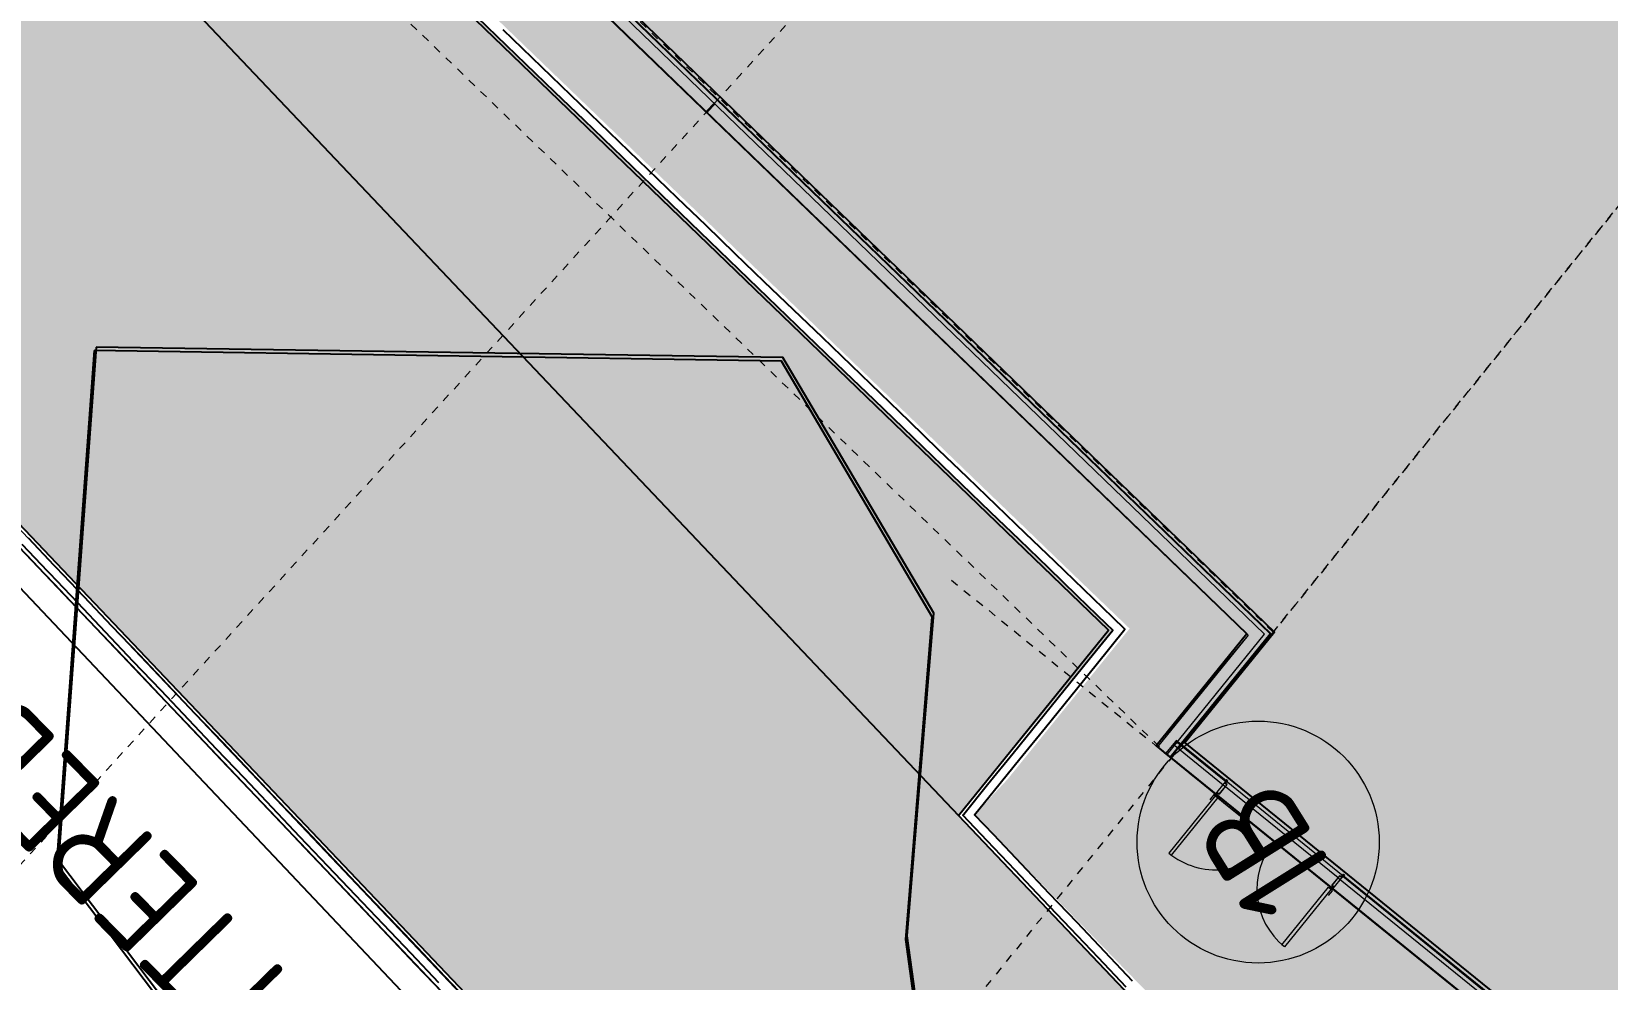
# Model space of a CAD drawing. Header units: metres. Extents: x 507649 to 508899, y 6966965 to 6967377.
# Drawn here: x 507802.25 to 507821.78, y 6967138.42 to 6967150.18 of the extents above; entities that cross this region are included whole.
import ezdxf

# ---------------------------------------------------------------- set-up
doc = ezdxf.new("R2010")
doc.units = ezdxf.units.M
doc.linetypes.add('Grid Line', pattern=[2.1, 1.2, -0.3, 0.3, -0.3])
doc.linetypes.add('Overhead', pattern=[0.004, 0.0025, -0.0015])
doc.layers.get('DEFPOINTS').update_dxf_attribs({"color": 11})
doc.layers.add('_PROP-BDY', color=6, linetype='Continuous', plot=False)
for name, color, linetype, lineweight in [('A-DOOR', 252, 'Continuous', 5), ('A-DOOR-FRAM', 252, 'Continuous', 5), ('A-FLOR', 252, 'Continuous', 5), ('A-FLOR-OVHD', 252, 'Overhead', 5), ('A-WALL', 252, 'Continuous', 5), ('A-WALL-FNSH', 252, 'Continuous', 5)]:
    doc.layers.add(name, color=color, linetype=linetype, lineweight=lineweight)
for name, color, linetype in [('C_ARCH_BUILDING_OUTLINE', 5, 'Continuous'), ('C_TEXT_2.5', 7, 'Continuous'), ('EWS_BATTER TOP', 30, 'EARTHWORKS_Batter Ticks 1'), ('HATCH_PAVEMENT_CARPARK', 254, 'Continuous'), ('KRB_LIP', 6, 'Continuous'), ('mga2020VEG_EDGE_GEN', 252, 'Continuous'), ('PAV_CREST SAG', 2, 'Continuous'), ('VEG_EDGE_GEN', 252, 'Continuous')]:
    doc.layers.add(name, color=color, linetype=linetype)
doc.layers.add('C_HATCH_PR_BUILDING', color=7, linetype='Continuous', true_color=0xffffff)
doc.layers.add('HATCH_PAVEMENT_FOOTPATH', color=7, linetype='Continuous', true_color=0xffe8a3)
for name, color, linetype, lineweight, plot in [('G-ANNO-TEXT', 47, 'Continuous', 5, False), ('S-GRID', 47, 'Continuous', 5, False), ('S-GRID-IDEN', 47, 'Continuous', 5, False)]:
    doc.layers.add(name, color=color, linetype=linetype, lineweight=lineweight, plot=plot)
doc.styles.add('Arial Narrow', font='ISOCP.shx', dxfattribs={"height": 125})
doc.styles.add('Arial_1', font='ISOCP.shx', dxfattribs={"height": 360})
doc.linetypes.add('EARTHWORKS_Batter Ticks 1', pattern='A,0.5,[9,ISOCP.shx,S=1,R=0,X=0,Y=0],3,[9,ISOCP.shx,S=0.5,R=0,X=0,Y=0],2.5', length=6)

# ---------------------------------------------------------------- blocks, each defined once
blk = doc.blocks.new('XD_HATCH')
at = {"layer": 'C_HATCH_PR_BUILDING'}
h = blk.add_hatch(color=256, dxfattribs=at)
h.dxf.hatch_style = 1
h.paths.add_polyline_path([(507766.711, 6967255.442), (507736.522, 6967229.203), (507736.707, 6967228.989), (507736.687, 6967228.971), (507782.566, 6967176.226), (507795.661, 6967161.161), (507797.004, 6967162.328), (507817.315, 6967142.708), (507816.19, 6967141.318), (507902.111, 6967071.732), (507911.801, 6967083.72), (507919.918, 6967093.76), (507927.265, 6967102.833), (507888.211, 6967134.462), (507891.102, 6967138.268), (507841.624, 6967217.742), (507824.766, 6967203.095), (507829.311, 6967190.607), (507825.752, 6967187.514), (507795.494, 6967222.404)])
at = {"layer": 'HATCH_PAVEMENT_CARPARK'}
h = blk.add_hatch(color=256, dxfattribs=at)
h.dxf.hatch_style = 1
edge = h.paths.add_edge_path()
edge.add_arc((507820.003, 6967266.085), 90.985, 212.49045, 214.43315, ccw=False)
edge.add_line((507743.26, 6967217.211), (507739.398, 6967223.586))
edge.add_line((507739.398, 6967223.586), (507735.794, 6967229.354))
edge.add_arc((507741.735, 6967233.063), 7.004, 130.4092, 211.9744, ccw=False)
edge.add_line((507737.195, 6967238.395), (507750.654, 6967250.094))
edge.add_line((507750.654, 6967250.094), (507741.05, 6967244.042))
edge.add_line((507741.05, 6967244.042), (507736.887, 6967241.488))
edge.add_line((507736.887, 6967241.488), (507736.596, 6967241.375))
edge.add_line((507736.596, 6967241.375), (507734.55, 6967240.12))
edge.add_line((507734.55, 6967240.12), (507731.321, 6967238.12))
edge.add_line((507731.321, 6967238.12), (507725.641, 6967234.654))
edge.add_line((507725.641, 6967234.654), (507731.043, 6967225.636))
edge.add_line((507731.043, 6967225.636), (507734.314, 6967220.406))
edge.add_line((507734.314, 6967220.406), (507740.71, 6967210.555))
edge.add_arc((507792.018, 6967243.469), 60.957, 212.67978, 223.00419)
edge.add_line((507747.44, 6967201.893), (507760.817, 6967187.542))
edge.add_line((507760.817, 6967187.542), (507809.449, 6967136.334))
edge.add_line((507809.449, 6967136.334), (507818.102, 6967127.228))
edge.add_line((507818.102, 6967127.228), (507823.852, 6967121.378))
edge.add_line((507823.852, 6967121.378), (507824.492, 6967120.745))
edge.add_arc((508006.447, 6967303.151), 257.643, 225.07103, 227.49079)
edge.add_line((507832.355, 6967113.225), (507846.232, 6967101.068))
edge.add_line((507846.232, 6967101.068), (507853.401, 6967095.287))
edge.add_line((507853.401, 6967095.287), (507861.259, 6967089.103))
edge.add_line((507861.259, 6967089.103), (507875.892, 6967078.04))
edge.add_line((507875.892, 6967078.04), (507894.996, 6967066.105))
edge.add_line((507894.996, 6967066.105), (507898.306, 6967064.422))
edge.add_arc((507903.258, 6967076.442), 13, 247.607, 320.5781)
edge.add_line((507913.301, 6967068.186), (507923.209, 6967080.381))
edge.add_line((507923.209, 6967080.381), (507928.884, 6967087.367))
edge.add_line((507928.884, 6967087.367), (507934.503, 6967094.285))
edge.add_arc((507925.6, 6967101.304), 11.338, 321.7466, 356.9562)
edge.add_arc((507925.051, 6967101.301), 11.886, 357.1121, 390.6511)
edge.add_line((507935.276, 6967107.361), (507928.355, 6967118.419))
edge.add_arc((507932.593, 6967121.072), 5, 172.2504, 212.042, ccw=False)
edge.add_line((507927.638, 6967121.746), (507927.905, 6967123.707))
edge.add_line((507927.905, 6967123.707), (507927.905, 6967123.707))
edge.add_line((507927.905, 6967123.707), (507928.222, 6967126.036))
edge.add_line((507928.222, 6967126.036), (507922.15, 6967126.731))
edge.add_line((507922.15, 6967126.731), (507921.982, 6967124.77))
edge.add_line((507921.982, 6967124.77), (507922.008, 6967120.889))
edge.add_arc((507933.653, 6967120.754), 11.645, 179.3346, 190.5058)
edge.add_arc((507935.181, 6967121.115), 13.214, 190.8395, 200.6804)
edge.add_arc((507934.907, 6967121.234), 13.001, 201.5983, 211.6011)
edge.add_line((507923.833, 6967114.422), (507928.422, 6967107.084))
edge.add_arc((507919.474, 6967101.5), 10.548, 18.5241, 31.9651, ccw=False)
edge.add_line((507929.475, 6967104.851), (507929.787, 6967103.654))
edge.add_line((507929.787, 6967103.654), (507929.949, 6967102.428))
edge.add_arc((507919.973, 6967101.735), 10, -10.2075, 3.9733, ccw=False)
edge.add_arc((507921.309, 6967101.319), 8.612, 334.462, 350.9422, ccw=False)
edge.add_line((507929.08, 6967097.606), (507928.501, 6967096.513))
edge.add_line((507928.501, 6967096.513), (507927.791, 6967095.501))
edge.add_line((507927.791, 6967095.501), (507924.256, 6967091.166))
edge.add_line((507924.256, 6967091.166), (507918.568, 6967084.191))
edge.add_line((507918.568, 6967084.191), (507911.58, 6967075.614))
edge.add_line((507911.58, 6967075.614), (507910.645, 6967074.541))
edge.add_line((507910.645, 6967074.541), (507910.131, 6967074.048))
edge.add_line((507910.131, 6967074.048), (507909.863, 6967073.813))
edge.add_line((507909.863, 6967073.813), (507909.587, 6967073.587))
edge.add_line((507909.587, 6967073.587), (507909.304, 6967073.367))
edge.add_line((507909.304, 6967073.367), (507909.013, 6967073.157))
edge.add_line((507909.013, 6967073.157), (507908.416, 6967072.764))
edge.add_line((507908.416, 6967072.764), (507907.795, 6967072.408))
edge.add_line((507907.795, 6967072.408), (507907.154, 6967072.091))
edge.add_line((507907.154, 6967072.091), (507906.825, 6967071.948))
edge.add_line((507906.825, 6967071.948), (507906.493, 6967071.814))
edge.add_line((507906.493, 6967071.814), (507905.816, 6967071.577))
edge.add_line((507905.816, 6967071.577), (507905.127, 6967071.382))
edge.add_line((507905.127, 6967071.382), (507904.429, 6967071.208))
edge.add_line((507904.429, 6967071.208), (507903.012, 6967071.034))
edge.add_line((507903.012, 6967071.034), (507901.581, 6967071.056))
edge.add_line((507901.581, 6967071.056), (507900.489, 6967071.127))
edge.add_line((507900.489, 6967071.127), (507899.41, 6967071.292))
edge.add_line((507899.41, 6967071.292), (507898.989, 6967071.383))
edge.add_line((507898.989, 6967071.383), (507898.134, 6967071.614))
edge.add_line((507898.134, 6967071.614), (507897.297, 6967071.904))
edge.add_line((507897.297, 6967071.904), (507895.368, 6967072.947))
edge.add_line((507895.368, 6967072.947), (507879.298, 6967082.987))
edge.add_line((507879.298, 6967082.987), (507866.995, 6967092.289))
edge.add_line((507866.995, 6967092.289), (507856.54, 6967100.453))
edge.add_line((507856.54, 6967100.453), (507836.168, 6967117.777))
edge.add_line((507836.168, 6967117.777), (507828.863, 6967124.875))
edge.add_line((507828.863, 6967124.875), (507821.037, 6967132.845))
edge.add_line((507821.037, 6967132.845), (507813.741, 6967140.457))
edge.add_line((507813.741, 6967140.457), (507815.658, 6967142.761))
edge.add_line((507815.658, 6967142.761), (507797.065, 6967160.683))
edge.add_line((507797.065, 6967160.683), (507795.715, 6967159.508))
edge.add_line((507795.715, 6967159.508), (507754.472, 6967202.936))
edge.add_line((507754.472, 6967202.936), (507751.459, 6967206.268))
edge.add_arc((507819.868, 6967266.093), 90.877, 214.4857, 221.17028, ccw=False)
at = {"layer": 'HATCH_PAVEMENT_FOOTPATH'}
h = blk.add_hatch(color=256, dxfattribs=at)
h.dxf.hatch_style = 1
h.paths.add_polyline_path([(507816.19, 6967141.318), (507817.315, 6967142.708), (507797.004, 6967162.328), (507795.661, 6967161.161), (507782.566, 6967176.226), (507736.687, 6967228.971), (507736.707, 6967228.989), (507736.521, 6967229.201), (507736.245, 6967228.918), (507736.554, 6967228.404), (507736.811, 6967227.975), (507737.068, 6967227.546), (507737.326, 6967227.118), (507737.583, 6967226.689), (507737.846, 6967226.25), (507738.098, 6967225.832), (507738.355, 6967225.403), (507738.613, 6967224.974), (507738.87, 6967224.546), (507739.128, 6967224.117), (507739.435, 6967223.606), (507739.647, 6967223.266), (507739.913, 6967222.842), (507740.178, 6967222.419), (507740.444, 6967221.995), (507740.709, 6967221.571), (507740.974, 6967221.147), (507741.24, 6967220.723), (507741.411, 6967220.45), (507741.505, 6967220.3), (507741.77, 6967219.876), (507742.035, 6967219.452), (507742.301, 6967219.028), (507742.566, 6967218.604), (507742.831, 6967218.18), (507743.096, 6967217.756), (507743.387, 6967217.291), (507743.629, 6967216.913), (507743.901, 6967216.494), (507744.224, 6967216), (507744.45, 6967215.66), (507744.728, 6967215.246), (507745.084, 6967214.723), (507745.292, 6967214.422), (507745.577, 6967214.012), (507745.865, 6967213.604), (507746.155, 6967213.198), (507746.447, 6967212.793), (507746.741, 6967212.39), (507747.038, 6967211.989), (507747.337, 6967211.589), (507747.638, 6967211.19), (507747.941, 6967210.794), (507748.246, 6967210.399), (507748.554, 6967210.006), (507748.863, 6967209.614), (507749.175, 6967209.224), (507749.489, 6967208.836), (507749.805, 6967208.45), (507750.123, 6967208.065), (507750.444, 6967207.683), (507750.766, 6967207.301), (507751.091, 6967206.922), (507751.417, 6967206.545), (507751.571, 6967206.368), (507751.748, 6967206.173), (507752.418, 6967205.431), (507753.089, 6967204.689), (507753.759, 6967203.947), (507754.582, 6967203.038), (507755.112, 6967202.479), (507755.8, 6967201.754), (507756.489, 6967201.029), (507757.178, 6967200.304), (507757.866, 6967199.579), (507758.555, 6967198.854), (507758.732, 6967198.667), (507759.244, 6967198.129), (507759.932, 6967197.404), (507760.621, 6967196.679), (507761.31, 6967195.953), (507761.998, 6967195.228), (507762.687, 6967194.503), (507763.375, 6967193.778), (507764.064, 6967193.053), (507764.753, 6967192.328), (507765.276, 6967191.777), (507765.441, 6967191.603), (507766.13, 6967190.878), (507766.819, 6967190.153), (507767.507, 6967189.428), (507768.196, 6967188.702), (507768.885, 6967187.977), (507769.573, 6967187.252), (507770.262, 6967186.527), (507770.951, 6967185.802), (507771.639, 6967185.077), (507772.328, 6967184.352), (507773.016, 6967183.627), (507773.705, 6967182.902), (507774.394, 6967182.176), (507775.082, 6967181.451), (507775.771, 6967180.726), (507776.46, 6967180.001), (507777.148, 6967179.276), (507777.837, 6967178.551), (507778.526, 6967177.826), (507779.214, 6967177.101), (507779.903, 6967176.376), (507780.591, 6967175.651), (507781.28, 6967174.925), (507781.969, 6967174.2), (507782.657, 6967173.475), (507783.346, 6967172.75), (507784.035, 6967172.025), (507784.723, 6967171.3), (507785.412, 6967170.575), (507786.101, 6967169.85), (507786.789, 6967169.125), (507787.478, 6967168.399), (507788.166, 6967167.674), (507788.855, 6967166.949), (507789.544, 6967166.224), (507790.232, 6967165.499), (507790.921, 6967164.774), (507791.61, 6967164.049), (507792.298, 6967163.324), (507792.987, 6967162.599), (507793.676, 6967161.874), (507794.364, 6967161.148), (507795.053, 6967160.423), (507795.725, 6967159.716), (507796.281, 6967160.199), (507797.07, 6967160.886), (507797.235, 6967160.727), (507797.955, 6967160.033), (507798.675, 6967159.339), (507799.395, 6967158.645), (507800.115, 6967157.951), (507800.835, 6967157.257), (507801.555, 6967156.563), (507802.275, 6967155.869), (507802.995, 6967155.175), (507803.715, 6967154.481), (507804.435, 6967153.787), (507805.155, 6967153.093), (507805.875, 6967152.399), (507806.595, 6967151.705), (507807.315, 6967151.011), (507808.035, 6967150.317), (507808.755, 6967149.623), (507809.475, 6967148.929), (507810.195, 6967148.235), (507810.915, 6967147.541), (507811.635, 6967146.847), (507812.355, 6967146.153), (507813.074, 6967145.459), (507813.794, 6967144.765), (507814.514, 6967144.071), (507815.234, 6967143.377), (507815.861, 6967142.774), (507815.606, 6967142.459), (507814.977, 6967141.681), (507814.348, 6967140.904), (507813.941, 6967140.466), (507814.091, 6967140.308), (507816.88, 6967137.44), (507817.569, 6967136.715), (507818.257, 6967135.99), (507818.946, 6967135.265), (507819.635, 6967134.54), (507820.323, 6967133.815), (507821.145, 6967132.95), (507821.708, 6967132.376), (507822.409, 6967131.662), (507823.11, 6967130.949), (507823.81, 6967130.235), (507824.511, 6967129.521), (507825.211, 6967128.808), (507825.912, 6967128.094), (507826.613, 6967127.381), (507827.313, 6967126.667), (507828.014, 6967125.954), (507828.714, 6967125.24), (507828.968, 6967124.982), (507829.423, 6967124.54), (507830.14, 6967123.843), (507830.858, 6967123.146), (507831.575, 6967122.449), (507832.292, 6967121.752), (507833.009, 6967121.055), (507833.726, 6967120.358), (507834.444, 6967119.662), (507835.161, 6967118.965), (507835.878, 6967118.268), (507836.269, 6967117.888), (507836.608, 6967117.6), (507837.37, 6967116.952), (507838.132, 6967116.304), (507838.893, 6967115.656), (507839.655, 6967115.009), (507840.417, 6967114.361), (507841.179, 6967113.713), (507841.941, 6967113.065), (507842.702, 6967112.417), (507843.464, 6967111.77), (507844.226, 6967111.122), (507844.988, 6967110.474), (507845.75, 6967109.826), (507846.511, 6967109.178), (507847.273, 6967108.531), (507848.035, 6967107.883), (507848.797, 6967107.235), (507849.559, 6967106.587), (507850.32, 6967105.939), (507851.082, 6967105.291), (507851.844, 6967104.644), (507852.606, 6967103.996), (507853.368, 6967103.348), (507854.129, 6967102.7), (507854.891, 6967102.052), (507855.653, 6967101.405), (507856.415, 6967100.757), (507856.635, 6967100.57), (507857.19, 6967100.136), (507857.979, 6967099.52), (507858.767, 6967098.905), (507859.555, 6967098.289), (507860.343, 6967097.674), (507861.131, 6967097.058), (507861.919, 6967096.443), (507862.707, 6967095.827), (507863.496, 6967095.212), (507864.284, 6967094.596), (507865.072, 6967093.981), (507865.86, 6967093.365), (507866.648, 6967092.75), (507867.086, 6967092.408), (507867.439, 6967092.141), (507868.236, 6967091.538), (507869.034, 6967090.935), (507869.832, 6967090.332), (507870.629, 6967089.729), (507871.427, 6967089.126), (507872.225, 6967088.523), (507873.022, 6967087.92), (507873.82, 6967087.317), (507874.618, 6967086.714), (507875.416, 6967086.111), (507876.213, 6967085.508), (507877.011, 6967084.905), (507877.809, 6967084.301), (507878.606, 6967083.698), (507879.394, 6967083.104), (507880.242, 6967082.574), (507881.09, 6967082.045), (507881.938, 6967081.515), (507882.786, 6967080.985), (507883.634, 6967080.455), (507884.482, 6967079.925), (507885.331, 6967079.395), (507886.179, 6967078.865), (507887.027, 6967078.335), (507887.875, 6967077.806), (507888.723, 6967077.276), (507889.571, 6967076.746), (507890.419, 6967076.216), (507890.786, 6967075.987), (507891.267, 6967075.686), (507892.115, 6967075.156), (507892.963, 6967074.626), (507893.811, 6967074.097), (507894.659, 6967073.567), (507895.507, 6967073.037), (507895.932, 6967072.787), (507896.368, 6967072.553), (507896.812, 6967072.337), (507897.264, 6967072.139), (507897.724, 6967071.959), (507898.191, 6967071.798), (507898.393, 6967071.735), (507898.664, 6967071.655), (507899.143, 6967071.532), (507899.625, 6967071.428), (507900.112, 6967071.343), (507900.602, 6967071.277), (507901.094, 6967071.232), (507901.587, 6967071.206), (507902.081, 6967071.2), (507902.575, 6967071.213), (507903.067, 6967071.247), (507903.173, 6967071.258), (507902.299, 6967071.964), (507902.111, 6967071.732)])
blk = doc.blocks.new('XE_SURVEY')
at = {"layer": 'mga2020VEG_EDGE_GEN'}
blk.add_polyline3d([(507803.051, 6967146.264, 4.002), (507802.585, 6967139.903, 3.7), (507806.367, 6967134.896, 3.729), (507810.187, 6967133.382, 3.742), (507813.454, 6967136.428, 3.933), (507813.106, 6967138.963, 4.006), (507813.434, 6967142.963, 4.115), (507811.563, 6967146.134, 4.141), (507803.051, 6967146.264, 4.002)], dxfattribs=at)
at = {"layer": 'VEG_EDGE_GEN'}
blk.add_polyline3d([(507803.029, 6967146.221, 4.002), (507802.563, 6967139.858, 3.7), (507806.346, 6967134.848, 3.729), (507810.168, 6967133.334, 3.742), (507813.436, 6967136.381, 3.933), (507813.088, 6967138.917, 4.006), (507813.416, 6967142.918, 4.115), (507811.545, 6967146.091, 4.141), (507803.029, 6967146.221, 4.002)], dxfattribs=at)
blk = doc.blocks.new('25027_BNP_Skygate Play-Sheet - 000101 - SITE PLAN')
at = {"layer": '_PROP-BDY'}
blk.add_line((-2260610.86, 4059443.92), (-2388364.28, 4033725.42), dxfattribs=at)
at = {"layer": 'A-DOOR'}
for p, q in [((-2355061.75, 4032178.86), (-2355099.57, 4032165.84)), ((-2355099.57, 4032165.84), (-2354800.04, 4031295.96)), ((-2354762.22, 4031308.99), (-2355061.75, 4032178.86)), ((-2356803.39, 4031579.15), (-2356765.57, 4031592.17)), ((-2356503.86, 4030709.28), (-2356803.39, 4031579.15)), ((-2356765.57, 4031592.17), (-2356466.04, 4030722.3)), ((-2354800.04, 4031295.96), (-2354762.22, 4031308.99)), ((-2356466.04, 4030722.3), (-2356503.86, 4030709.28))]:
    blk.add_line(p, q, dxfattribs=at)
for centre, start, end in [((-2354762.22, 4031308.99), 109.000407, 199.000407), ((-2356503.86, 4030709.28), 19.000407, 109.000407)]:
    blk.add_arc(centre, 920, start, end, dxfattribs=at)
at = {"layer": 'A-DOOR-FRAM'}
for p, q in [((-2354746.98, 4031270.87), (-2354770.62, 4031262.73)), ((-2354746.98, 4031270.87), (-2354770.62, 4031262.73)), ((-2354770.62, 4031262.73), (-2354719.5, 4031114.28)), ((-2354768.08, 4031261.49), (-2354744.44, 4031269.63)), ((-2354768.08, 4031261.49), (-2354744.44, 4031269.63)), ((-2354718.26, 4031116.83), (-2354768.08, 4031261.49)), ((-2354741.42, 4031316.15), (-2354760.33, 4031309.64)), ((-2354741.42, 4031316.15), (-2354760.33, 4031309.64)), ((-2354760.33, 4031309.64), (-2354746.98, 4031270.87)), ((-2354746.98, 4031270.87), (-2354760.33, 4031309.64)), ((-2354757.79, 4031308.4), (-2354742.66, 4031313.61)), ((-2354757.79, 4031308.4), (-2354742.66, 4031313.61)), ((-2354744.44, 4031269.63), (-2354757.79, 4031308.4)), ((-2354757.79, 4031308.4), (-2354744.44, 4031269.63)), ((-2354739.4, 4031304.15), (-2354751.69, 4031299.92)), ((-2354739.4, 4031304.15), (-2354751.69, 4031299.92)), ((-2354751.69, 4031299.92), (-2354751.04, 4031298.03)), ((-2354751.04, 4031298.03), (-2354751.69, 4031299.92)), ((-2354751.04, 4031298.03), (-2354736.86, 4031302.91)), ((-2354751.04, 4031298.03), (-2354736.86, 4031302.91)), ((-2354742.66, 4031313.61), (-2354739.4, 4031304.15)), ((-2354739.4, 4031304.15), (-2354742.66, 4031313.61)), ((-2354736.86, 4031302.91), (-2354741.42, 4031316.15)), ((-2354741.42, 4031316.15), (-2354736.86, 4031302.91)), ((-2354719.5, 4031114.28), (-2354695.86, 4031122.42)), ((-2354719.5, 4031114.28), (-2354695.86, 4031122.42)), ((-2354694.62, 4031124.97), (-2354718.26, 4031116.83)), ((-2354694.62, 4031124.97), (-2354718.26, 4031116.83)), ((-2354695.86, 4031122.42), (-2354682.52, 4031083.66)), ((-2354682.52, 4031083.66), (-2354695.86, 4031122.42)), ((-2354681.28, 4031086.2), (-2354694.62, 4031124.97)), ((-2354694.62, 4031124.97), (-2354681.28, 4031086.2)), ((-2354682.52, 4031083.66), (-2354663.61, 4031090.17)), ((-2354682.52, 4031083.66), (-2354663.61, 4031090.17)), ((-2354668.16, 4031103.41), (-2354682.35, 4031098.52)), ((-2354668.16, 4031103.41), (-2354682.35, 4031098.52)), ((-2354682.35, 4031098.52), (-2354681.7, 4031096.63)), ((-2354681.7, 4031096.63), (-2354682.35, 4031098.52)), ((-2354681.7, 4031096.63), (-2354669.4, 4031100.86)), ((-2354681.7, 4031096.63), (-2354669.4, 4031100.86)), ((-2354666.15, 4031091.41), (-2354681.28, 4031086.2)), ((-2354666.15, 4031091.41), (-2354681.28, 4031086.2)), ((-2354669.4, 4031100.86), (-2354666.15, 4031091.41)), ((-2354666.15, 4031091.41), (-2354669.4, 4031100.86)), ((-2354663.61, 4031090.17), (-2354668.16, 4031103.41)), ((-2354668.16, 4031103.41), (-2354663.61, 4031090.17)), ((-2356505.75, 4030708.63), (-2356524.66, 4030702.11)), ((-2356524.66, 4030702.11), (-2356505.75, 4030708.63)), ((-2356524.66, 4030702.11), (-2356520.1, 4030688.88)), ((-2356520.1, 4030688.88), (-2356524.66, 4030702.11)), ((-2356522.12, 4030700.87), (-2356506.99, 4030706.08)), ((-2356506.99, 4030706.08), (-2356522.12, 4030700.87)), ((-2356518.86, 4030691.42), (-2356522.12, 4030700.87)), ((-2356522.12, 4030700.87), (-2356518.86, 4030691.42)), ((-2356520.1, 4030688.88), (-2356505.92, 4030693.76)), ((-2356505.92, 4030693.76), (-2356520.1, 4030688.88)), ((-2356506.57, 4030695.65), (-2356518.86, 4030691.42)), ((-2356518.86, 4030691.42), (-2356506.57, 4030695.65)), ((-2356506.99, 4030706.08), (-2356493.64, 4030667.32)), ((-2356493.64, 4030667.32), (-2356506.99, 4030706.08)), ((-2356505.92, 4030693.76), (-2356506.57, 4030695.65)), ((-2356506.57, 4030695.65), (-2356505.92, 4030693.76)), ((-2356492.4, 4030669.86), (-2356505.75, 4030708.63)), ((-2356505.75, 4030708.63), (-2356492.4, 4030669.86)), ((-2356493.64, 4030667.32), (-2356470.01, 4030675.46)), ((-2356470.01, 4030675.46), (-2356493.64, 4030667.32)), ((-2356468.77, 4030678), (-2356492.4, 4030669.86)), ((-2356492.4, 4030669.86), (-2356468.77, 4030678)), ((-2356470.01, 4030675.46), (-2356420.19, 4030530.79)), ((-2356417.65, 4030529.55), (-2356468.77, 4030678)), ((-2356437.22, 4030494.26), (-2356451.41, 4030489.37)), ((-2356451.41, 4030489.37), (-2356437.22, 4030494.26)), ((-2356451.41, 4030489.37), (-2356446.85, 4030476.14)), ((-2356446.85, 4030476.14), (-2356451.41, 4030489.37)), ((-2356448.87, 4030488.13), (-2356436.57, 4030492.37)), ((-2356436.57, 4030492.37), (-2356448.87, 4030488.13)), ((-2356445.61, 4030478.68), (-2356448.87, 4030488.13)), ((-2356448.87, 4030488.13), (-2356445.61, 4030478.68)), ((-2356446.85, 4030476.14), (-2356427.94, 4030482.65)), ((-2356427.94, 4030482.65), (-2356446.85, 4030476.14)), ((-2356430.48, 4030483.89), (-2356445.61, 4030478.68)), ((-2356445.61, 4030478.68), (-2356430.48, 4030483.89)), ((-2356420.19, 4030530.79), (-2356443.83, 4030522.65)), ((-2356443.83, 4030522.65), (-2356420.19, 4030530.79)), ((-2356443.83, 4030522.65), (-2356430.48, 4030483.89)), ((-2356430.48, 4030483.89), (-2356443.83, 4030522.65)), ((-2356441.29, 4030521.41), (-2356417.65, 4030529.55)), ((-2356417.65, 4030529.55), (-2356441.29, 4030521.41)), ((-2356427.94, 4030482.65), (-2356441.29, 4030521.41)), ((-2356441.29, 4030521.41), (-2356427.94, 4030482.65)), ((-2356436.57, 4030492.37), (-2356437.22, 4030494.26)), ((-2356437.22, 4030494.26), (-2356436.57, 4030492.37))]:
    blk.add_line(p, q, dxfattribs=at)
at = {"layer": 'A-FLOR'}
for p, q in [((-2345361.68, 4041875.09), (-2283958.11, 4054367.79)), ((-2365171.85, 4037844.67), (-2345366.77, 4041874.06)), ((-2327267.01, 4037609.63), (-2352320.1, 4031348.71)), ((-2353281.53, 4034140.86), (-2363579.77, 4032045.66)), ((-2352540.29, 4031988.18), (-2353281.53, 4034140.86)), ((-2344217.35, 4032165.03), (-2344236.85, 4032160.18)), ((-2352320.1, 4031348.71), (-2352540.29, 4031988.18))]:
    blk.add_line(p, q, dxfattribs=at)
at = {"layer": 'A-FLOR', "flags": 128}
for points in [[(-2354768.44, 4031394.63), (-2354756.07, 4031358.69), (-2354742.59, 4031319.56)], [(-2354742.59, 4031319.56), (-2354940.73, 4031251.33), (-2355138.87, 4031183.1), (-2355242.9, 4031147.28)], [(-2356526.94, 4030708.73), (-2356539.31, 4030744.65), (-2356551.68, 4030780.59)]]:
    blk.add_lwpolyline(points, dxfattribs=at)
at = {"layer": 'A-FLOR-OVHD'}
for p, q in [((-2353420.69, 4029630.61), (-2325683.66, 4036562.26)), ((-2458270.57, 3995651.52), (-2354074.67, 4031529.87)), ((-2354074.67, 4031529.87), (-2341051.49, 3993708.67))]:
    blk.add_line(p, q, dxfattribs=at)
at = {"layer": 'A-WALL'}
for p, q in [((-2335974.52, 4034227.03), (-2344211.92, 4032174.07)), ((-2353418.03, 4029673.57), (-2337725.52, 4033584.52)), ((-2353385.67, 4029733.16), (-2337737.61, 4033633.04)), ((-2344245.88, 4032165.61), (-2353288.59, 4029911.94)), ((-2344233.75, 4032158.32), (-2344245.88, 4032165.61)), ((-2344199.9, 4032022.48), (-2344233.75, 4032158.32)), ((-2344211.92, 4032174.07), (-2344219.2, 4032161.95)), ((-2344219.2, 4032161.95), (-2344185.34, 4032026.1)), ((-2353990.52, 4031558.84), (-2354745.99, 4031298.71)), ((-2353869.39, 4031598.67), (-2354058.49, 4031533.55)), ((-2353848.69, 4031607.68), (-2353990.52, 4031558.84)), ((-2353925.41, 4031369.74), (-2353990.52, 4031558.84)), ((-2353288.59, 4029911.94), (-2353869.39, 4031598.67)), ((-2353288.59, 4029911.94), (-2353848.69, 4031607.68)), ((-2353941.69, 4031417.02), (-2354697.15, 4031156.88)), ((-2353925.41, 4031369.74), (-2354680.87, 4031109.61)), ((-2354058.49, 4031533.55), (-2353418.03, 4029673.57)), ((-2354011.22, 4031549.83), (-2353385.67, 4029733.16)), ((-2354745.99, 4031298.71), (-2363512.69, 4028280.02)), ((-2354745.99, 4031298.71), (-2354680.87, 4031109.61)), ((-2354677.94, 4031101.1), (-2356442.28, 4030493.57)), ((-2354730.25, 4031145.49), (-2356428.39, 4030560.75)), ((-2354697.15, 4031156.88), (-2354728.73, 4031146.01)), ((-2356445.21, 4030502.08), (-2356510.32, 4030691.19)), ((-2356461.49, 4030549.36), (-2370865.48, 4025589.55)), ((-2356445.21, 4030502.08), (-2370849.2, 4025542.28)), ((-2356429.91, 4030560.23), (-2356461.49, 4030549.36))]:
    blk.add_line(p, q, dxfattribs=at)
at = {"layer": 'A-WALL-FNSH'}
for p, q in [((-2353423.86, 4029662.84), (-2337723.35, 4033575.79)), ((-2354058.49, 4031533.55), (-2354067, 4031530.62)), ((-2354067, 4031530.62), (-2353423.86, 4029662.84)), ((-2353922.48, 4031361.23), (-2353925.41, 4031369.74)), ((-2354677.94, 4031101.1), (-2353922.48, 4031361.23)), ((-2354680.87, 4031109.61), (-2354677.94, 4031101.1)), ((-2370846.27, 4025533.77), (-2356442.28, 4030493.57)), ((-2356442.28, 4030493.57), (-2356445.21, 4030502.08))]:
    blk.add_line(p, q, dxfattribs=at)
at = {"layer": 'S-GRID', "linetype": 'Grid Line'}
for p, q in [((-2326013.43, 3967221.71), (-2355938.81, 4073917.59)), ((-2331918.59, 3967185.43), (-2367320.75, 4069998.38)), ((-2354074.67, 4031529.87), (-2325990.24, 4038528.7)), ((-2350761.18, 4032670.82), (-2480207.7, 3988097.78))]:
    blk.add_line(p, q, dxfattribs=at)
at = {"layer": 'S-GRID-IDEN'}
blk.add_circle((-2355530.16, 4031167.15), 1500, dxfattribs=at)
at = {"layer": 'G-ANNO-TEXT', "insert": (-2353034.2, 4042955.63), "char_height": 1250, "width": 43411.3781, "attachment_point": 1, "rotation": 12.436348, "style": 'Arial_1'}
blk.add_mtext('BATTERED GRADE TO NATURAL GROUND', dxfattribs=at)
at = {"layer": 'G-ANNO-TEXT', "insert": (-2356427.03, 4031777.5), "char_height": 1250, "width": 2124.4719, "attachment_point": 1, "style": 'Arial Narrow'}
blk.add_mtext('1B', dxfattribs=at)
blk = doc.blocks.new('XE_ARCH')
at = {"xscale": 0.001, "yscale": 0.001, "zscale": 0.001, "rotation": 121.996}
blk.add_blockref('25027_BNP_Skygate Play-Sheet - 000101 - SITE PLAN', (509988.126, 6971273.77), dxfattribs=at)
at = {"layer": 'DEFPOINTS'}
blk.add_lwpolyline([(507766.713, 6967255.443), (507736.522, 6967229.203), (507795.661, 6967161.161), (507797.005, 6967162.329), (507817.315, 6967142.708), (507816.19, 6967141.319), (507902.084, 6967071.741), (507927.265, 6967102.832), (507888.211, 6967134.463), (507891.284, 6967138.257), (507841.636, 6967217.752), (507824.767, 6967203.096), (507829.281, 6967190.691), (507825.699, 6967187.577), (507766.713, 6967255.443)], dxfattribs=at)
blk = doc.blocks.new('XD_DESIGN BASE_1')
at = {"layer": 'C_ARCH_BUILDING_OUTLINE', "elevation": 5.24}
blk.add_lwpolyline([(507902.095, 6967072.072), (507919.667, 6967093.787), (507918.626, 6967094.631), (507925.899, 6967103.612), (507888.008, 6967134.433), (507891.102, 6967138.268), (507841.557, 6967217.483), (507824.94, 6967203.05), (507829.494, 6967190.536), (507825.676, 6967187.216), (507825.561, 6967187.348), (507766.697, 6967255.23), (507751.828, 6967242.078), (507736.783, 6967229.129), (507754.43, 6967208.841), (507781.975, 6967177.135), (507795.754, 6967161.44), (507797.064, 6967162.579), (507797.288, 6967162.407), (507817.659, 6967142.729), (507816.547, 6967141.356), (507902.095, 6967072.072)], dxfattribs=at)
at = {"layer": 'C_ARCH_BUILDING_OUTLINE'}
blk.add_polyline3d([(507736.687, 6967228.971, 5.19), (507745.146, 6967219.279, 5.19), (507746.37, 6967217.871, 5.19), (507754.234, 6967208.823, 5.19), (507768.143, 6967192.82, 5.19), (507769.367, 6967191.412, 5.19), (507782.566, 6967176.226, 5.19), (507783.803, 6967174.803, 5.19), (507795.661, 6967161.161, 5.19), (507797.004, 6967162.328, 5.19), (507800.245, 6967159.197, 5.19), (507802.403, 6967157.113, 5.19), (507804.136, 6967155.438, 5.19), (507805.478, 6967154.142, 5.19), (507817.315, 6967142.708, 5.19), (507816.19, 6967141.318, 5.19), (507816.927, 6967140.721, 5.19), (507818.377, 6967139.547, 5.19), (507830.216, 6967129.959, 5.19), (507831.666, 6967128.784, 5.19), (507861.059, 6967104.979, 5.19), (507863.254, 6967103.202, 5.19)], dxfattribs=at)
at = {"layer": 'EWS_BATTER TOP'}
blk.add_polyline3d([(507846.103, 6967100.914, 5.086), (507832.222, 6967113.076, 4.994), (507824.351, 6967120.603, 4.94), (507824.351, 6967120.603, 4.94), (507823.71, 6967121.237, 4.94), (507817.959, 6967127.089, 4.985), (507809.304, 6967136.196, 5.048), (507802.418, 6967143.447, 5.098), (507791.219, 6967155.239, 5.017), (507776.471, 6967170.768, 4.91), (507775.851, 6967171.421, 4.91), (507760.671, 6967187.405, 5.021), (507747.294, 6967201.757, 5.119), (507743.722, 6967205.95, 5.086), (507740.542, 6967210.447, 5.053), (507740.542, 6967210.447, 5.053), (507734.144, 6967220.3, 4.982), (507730.872, 6967225.532, 4.921), (507730.871, 6967225.534, 4.921), (507725.521, 6967234.465, 4.517)], dxfattribs=at)
at = {"layer": 'KRB_LIP'}
for points in [[(507858.979, 6967098.438, 4.98), (507851.174, 6967104.69, 4.98), (507843.547, 6967111.161, 4.98), (507836.107, 6967117.864, 4.98), (507828.856, 6967124.8, 4.98), (507821.796, 6967131.971, 4.98), (507813.741, 6967140.457, 5), (507815.6, 6967142.752, 5.03), (507797.015, 6967160.682, 5.034), (507795.665, 6967159.508, 5.016), (507765.167, 6967191.673, 5.015), (507758.623, 6967198.564, 5.008), (507754.472, 6967202.936, 5.008), (507751.459, 6967206.268, 5.008), (507748.088, 6967210.358, 5.008), (507744.961, 6967214.638, 5.008), (507744.961, 6967214.638, 5.008), (507743.26, 6967217.211, 5.008), (507743.26, 6967217.211, 5.008), (507739.306, 6967223.529, 5.015)], [(507846.232, 6967101.068, 4.977), (507832.355, 6967113.225, 4.884), (507824.492, 6967120.745, 4.83), (507824.492, 6967120.745, 4.83), (507823.852, 6967121.378, 4.83), (507818.102, 6967127.228, 4.876), (507809.449, 6967136.334, 4.938), (507802.563, 6967143.585, 4.988), (507791.364, 6967155.376, 4.907), (507776.616, 6967170.906, 4.8), (507775.996, 6967171.559, 4.8), (507760.817, 6967187.542, 4.911), (507747.44, 6967201.893, 5.009), (507743.88, 6967206.073, 4.976), (507740.71, 6967210.555, 4.943), (507740.71, 6967210.555, 4.943), (507734.314, 6967220.406, 4.873), (507731.043, 6967225.636, 4.811), (507726.104, 6967233.882, 4.407), (507725.641, 6967234.654, 4.407)]]:
    blk.add_polyline3d(points, dxfattribs=at)
at = {"layer": 'PAV_CREST SAG'}
for points in [[(507815.819, 6967138.326, 5.145), (507815.474, 6967138.689, 5.146), (507815.13, 6967139.052, 5.147), (507814.786, 6967139.414, 5.147), (507814.442, 6967139.777, 5.148), (507814.097, 6967140.14, 5.149), (507813.794, 6967140.459, 5.15), (507813.805, 6967140.473, 5.15), (507814.102, 6967140.839, 5.155), (507814.417, 6967141.228, 5.16), (507814.732, 6967141.617, 5.165), (507815.046, 6967142.005, 5.17), (507815.361, 6967142.394, 5.175), (507815.654, 6967142.755, 5.18), (507815.576, 6967142.83, 5.18), (507815.216, 6967143.177, 5.18), (507814.856, 6967143.525, 5.18), (507814.496, 6967143.872, 5.18), (507814.137, 6967144.219, 5.18), (507813.777, 6967144.566, 5.18), (507813.417, 6967144.913, 5.18), (507813.057, 6967145.26, 5.18), (507812.697, 6967145.608, 5.18), (507812.337, 6967145.955, 5.18), (507811.978, 6967146.302, 5.18), (507811.618, 6967146.649, 5.18), (507811.258, 6967146.996, 5.181), (507810.898, 6967147.343, 5.181), (507810.538, 6967147.69, 5.181), (507810.178, 6967148.038, 5.181), (507809.819, 6967148.385, 5.181), (507809.459, 6967148.732, 5.181), (507809.099, 6967149.079, 5.181), (507808.739, 6967149.426, 5.181), (507808.379, 6967149.773, 5.181), (507808.019, 6967150.121, 5.181), (507807.66, 6967150.468, 5.181)], [(507815.819, 6967138.326, 5.145), (507815.474, 6967138.689, 5.146), (507815.13, 6967139.052, 5.147), (507814.786, 6967139.414, 5.147), (507814.442, 6967139.777, 5.148), (507814.097, 6967140.14, 5.149), (507813.794, 6967140.459, 5.15), (507813.805, 6967140.473, 5.15), (507814.102, 6967140.839, 5.155), (507814.417, 6967141.228, 5.16), (507814.732, 6967141.617, 5.165), (507815.046, 6967142.005, 5.17), (507815.361, 6967142.394, 5.175), (507815.654, 6967142.755, 5.18), (507815.576, 6967142.83, 5.18), (507815.216, 6967143.177, 5.18), (507814.856, 6967143.525, 5.18), (507814.496, 6967143.872, 5.18), (507814.137, 6967144.219, 5.18), (507813.777, 6967144.566, 5.18), (507813.417, 6967144.913, 5.18), (507813.057, 6967145.26, 5.18), (507812.697, 6967145.608, 5.18), (507812.337, 6967145.955, 5.18), (507811.978, 6967146.302, 5.18), (507811.618, 6967146.649, 5.18), (507811.258, 6967146.996, 5.181), (507810.898, 6967147.343, 5.181), (507810.538, 6967147.69, 5.181), (507810.178, 6967148.038, 5.181), (507809.819, 6967148.385, 5.181), (507809.459, 6967148.732, 5.181), (507809.099, 6967149.079, 5.181), (507808.739, 6967149.426, 5.181), (507808.379, 6967149.773, 5.181), (507808.019, 6967150.121, 5.181), (507807.66, 6967150.468, 5.181)], [(507815.819, 6967138.326, 5.145), (507815.474, 6967138.689, 5.146), (507815.13, 6967139.052, 5.147), (507814.786, 6967139.414, 5.147), (507814.442, 6967139.777, 5.148), (507814.097, 6967140.14, 5.149), (507813.794, 6967140.459, 5.15), (507813.805, 6967140.473, 5.15), (507814.102, 6967140.839, 5.155), (507814.417, 6967141.228, 5.16), (507814.732, 6967141.617, 5.165), (507815.046, 6967142.005, 5.17), (507815.361, 6967142.394, 5.175), (507815.654, 6967142.755, 5.18), (507815.576, 6967142.83, 5.18), (507815.216, 6967143.177, 5.18), (507814.856, 6967143.525, 5.18), (507814.496, 6967143.872, 5.18), (507814.137, 6967144.219, 5.18), (507813.777, 6967144.566, 5.18), (507813.417, 6967144.913, 5.18), (507813.057, 6967145.26, 5.18), (507812.697, 6967145.608, 5.18), (507812.337, 6967145.955, 5.18), (507811.978, 6967146.302, 5.18), (507811.618, 6967146.649, 5.18), (507811.258, 6967146.996, 5.181), (507810.898, 6967147.343, 5.181), (507810.538, 6967147.69, 5.181), (507810.178, 6967148.038, 5.181), (507809.819, 6967148.385, 5.181), (507809.459, 6967148.732, 5.181), (507809.099, 6967149.079, 5.181), (507808.739, 6967149.426, 5.181), (507808.379, 6967149.773, 5.181), (507808.019, 6967150.121, 5.181), (507807.66, 6967150.468, 5.181)], [(507815.898, 6967138.402, 5.145), (507815.554, 6967138.765, 5.146), (507815.21, 6967139.127, 5.147), (507814.866, 6967139.49, 5.147), (507814.521, 6967139.853, 5.148), (507814.177, 6967140.215, 5.149), (507813.94, 6967140.465, 5.15), (507814.188, 6967140.77, 5.155), (507814.502, 6967141.159, 5.16), (507814.817, 6967141.547, 5.165), (507815.132, 6967141.936, 5.17), (507815.446, 6967142.324, 5.175), (507815.803, 6967142.764, 5.18), (507815.652, 6967142.909, 5.18), (507815.293, 6967143.257, 5.18), (507814.933, 6967143.604, 5.18), (507814.573, 6967143.951, 5.18), (507814.213, 6967144.298, 5.18), (507813.853, 6967144.645, 5.18), (507813.493, 6967144.992, 5.18), (507813.134, 6967145.34, 5.18), (507812.774, 6967145.687, 5.18), (507812.414, 6967146.034, 5.18), (507812.054, 6967146.381, 5.18), (507811.694, 6967146.728, 5.18), (507811.334, 6967147.075, 5.181), (507810.974, 6967147.422, 5.181), (507810.615, 6967147.77, 5.181), (507810.255, 6967148.117, 5.181), (507809.895, 6967148.464, 5.181), (507809.535, 6967148.811, 5.181), (507809.175, 6967149.158, 5.181), (507808.815, 6967149.505, 5.181), (507808.456, 6967149.853, 5.181), (507808.096, 6967150.2, 5.181)], [(507815.898, 6967138.402, 5.145), (507815.554, 6967138.765, 5.146), (507815.21, 6967139.127, 5.147), (507814.866, 6967139.49, 5.147), (507814.521, 6967139.853, 5.148), (507814.177, 6967140.215, 5.149), (507813.94, 6967140.465, 5.15), (507814.188, 6967140.77, 5.155), (507814.502, 6967141.159, 5.16), (507814.817, 6967141.547, 5.165), (507815.132, 6967141.936, 5.17), (507815.446, 6967142.324, 5.175), (507815.803, 6967142.764, 5.18), (507815.652, 6967142.909, 5.18), (507815.293, 6967143.257, 5.18), (507814.933, 6967143.604, 5.18), (507814.573, 6967143.951, 5.18), (507814.213, 6967144.298, 5.18), (507813.853, 6967144.645, 5.18), (507813.493, 6967144.992, 5.18), (507813.134, 6967145.34, 5.18), (507812.774, 6967145.687, 5.18), (507812.414, 6967146.034, 5.18), (507812.054, 6967146.381, 5.18), (507811.694, 6967146.728, 5.18), (507811.334, 6967147.075, 5.181), (507810.974, 6967147.422, 5.181), (507810.615, 6967147.77, 5.181), (507810.255, 6967148.117, 5.181), (507809.895, 6967148.464, 5.181), (507809.535, 6967148.811, 5.181), (507809.175, 6967149.158, 5.181), (507808.815, 6967149.505, 5.181), (507808.456, 6967149.853, 5.181), (507808.096, 6967150.2, 5.181)], [(507815.898, 6967138.402, 5.145), (507815.554, 6967138.765, 5.146), (507815.21, 6967139.127, 5.147), (507814.866, 6967139.49, 5.147), (507814.521, 6967139.853, 5.148), (507814.177, 6967140.215, 5.149), (507813.94, 6967140.465, 5.15), (507814.188, 6967140.77, 5.155), (507814.502, 6967141.159, 5.16), (507814.817, 6967141.547, 5.165), (507815.132, 6967141.936, 5.17), (507815.446, 6967142.324, 5.175), (507815.803, 6967142.764, 5.18), (507815.652, 6967142.909, 5.18), (507815.293, 6967143.257, 5.18), (507814.933, 6967143.604, 5.18), (507814.573, 6967143.951, 5.18), (507814.213, 6967144.298, 5.18), (507813.853, 6967144.645, 5.18), (507813.493, 6967144.992, 5.18), (507813.134, 6967145.34, 5.18), (507812.774, 6967145.687, 5.18), (507812.414, 6967146.034, 5.18), (507812.054, 6967146.381, 5.18), (507811.694, 6967146.728, 5.18), (507811.334, 6967147.075, 5.181), (507810.974, 6967147.422, 5.181), (507810.615, 6967147.77, 5.181), (507810.255, 6967148.117, 5.181), (507809.895, 6967148.464, 5.181), (507809.535, 6967148.811, 5.181), (507809.175, 6967149.158, 5.181), (507808.815, 6967149.505, 5.181), (507808.456, 6967149.853, 5.181), (507808.096, 6967150.2, 5.181)], [(507807.3, 6967138.379, 5.103), (507806.956, 6967138.742, 5.106), (507806.612, 6967139.104, 5.108), (507806.267, 6967139.467, 5.111), (507805.923, 6967139.829, 5.113), (507805.579, 6967140.192, 5.116), (507805.234, 6967140.554, 5.118), (507804.89, 6967140.917, 5.121), (507804.546, 6967141.279, 5.123), (507804.201, 6967141.642, 5.126), (507803.857, 6967142.005, 5.128), (507803.513, 6967142.367, 5.131), (507803.168, 6967142.73, 5.133), (507802.824, 6967143.092, 5.136), (507802.48, 6967143.455, 5.138), (507802.454, 6967143.482, 5.138), (507802.135, 6967143.817, 5.136)], [(507807.3, 6967138.379, 5.103), (507806.956, 6967138.742, 5.106), (507806.612, 6967139.104, 5.108), (507806.267, 6967139.467, 5.111), (507805.923, 6967139.829, 5.113), (507805.579, 6967140.192, 5.116), (507805.234, 6967140.554, 5.118), (507804.89, 6967140.917, 5.121), (507804.546, 6967141.279, 5.123), (507804.201, 6967141.642, 5.126), (507803.857, 6967142.005, 5.128), (507803.513, 6967142.367, 5.131), (507803.168, 6967142.73, 5.133), (507802.824, 6967143.092, 5.136), (507802.48, 6967143.455, 5.138), (507802.454, 6967143.482, 5.138), (507802.135, 6967143.817, 5.136)], [(507807.724, 6967138.092, 5.101), (507807.38, 6967138.455, 5.103), (507807.036, 6967138.817, 5.106), (507806.691, 6967139.18, 5.108), (507806.347, 6967139.542, 5.111), (507806.003, 6967139.905, 5.113), (507805.658, 6967140.268, 5.116), (507805.314, 6967140.63, 5.118), (507804.97, 6967140.993, 5.121), (507804.625, 6967141.355, 5.123), (507804.281, 6967141.718, 5.126), (507803.937, 6967142.08, 5.128), (507803.592, 6967142.443, 5.131), (507803.248, 6967142.805, 5.133), (507802.904, 6967143.168, 5.136), (507802.559, 6967143.531, 5.138), (507802.534, 6967143.557, 5.138), (507802.215, 6967143.893, 5.136)], [(507807.724, 6967138.092, 5.101), (507807.38, 6967138.455, 5.103), (507807.036, 6967138.817, 5.106), (507806.691, 6967139.18, 5.108), (507806.347, 6967139.542, 5.111), (507806.003, 6967139.905, 5.113), (507805.658, 6967140.268, 5.116), (507805.314, 6967140.63, 5.118), (507804.97, 6967140.993, 5.121), (507804.625, 6967141.355, 5.123), (507804.281, 6967141.718, 5.126), (507803.937, 6967142.08, 5.128), (507803.592, 6967142.443, 5.131), (507803.248, 6967142.805, 5.133), (507802.904, 6967143.168, 5.136), (507802.559, 6967143.531, 5.138), (507802.534, 6967143.557, 5.138), (507802.215, 6967143.893, 5.136)], [(507807.357, 6967138.247, 5.062), (507807.012, 6967138.609, 5.065), (507806.668, 6967138.972, 5.067), (507806.324, 6967139.335, 5.07), (507805.979, 6967139.697, 5.072), (507805.635, 6967140.06, 5.075), (507805.291, 6967140.422, 5.077), (507804.946, 6967140.785, 5.08), (507804.602, 6967141.147, 5.082), (507804.258, 6967141.51, 5.085), (507803.914, 6967141.872, 5.087), (507803.569, 6967142.235, 5.09), (507803.225, 6967142.598, 5.092), (507802.881, 6967142.96, 5.095), (507802.536, 6967143.323, 5.097), (507802.418, 6967143.447, 5.098), (507802.192, 6967143.685, 5.096)], [(507807.357, 6967138.247, 5.062), (507807.012, 6967138.609, 5.065), (507806.668, 6967138.972, 5.067), (507806.324, 6967139.335, 5.07), (507805.979, 6967139.697, 5.072), (507805.635, 6967140.06, 5.075), (507805.291, 6967140.422, 5.077), (507804.946, 6967140.785, 5.08), (507804.602, 6967141.147, 5.082), (507804.258, 6967141.51, 5.085), (507803.914, 6967141.872, 5.087), (507803.569, 6967142.235, 5.09), (507803.225, 6967142.598, 5.092), (507802.881, 6967142.96, 5.095), (507802.536, 6967143.323, 5.097), (507802.418, 6967143.447, 5.098), (507802.192, 6967143.685, 5.096)], [(507795.665, 6967159.508, 5.016), (507813.741, 6967140.457, 5)]]:
    blk.add_polyline3d(points, dxfattribs=at)

msp = doc.modelspace()

# ---------------------------------------------------------------- block references
at = {"layer": 'C_TEXT_2.5'}
for name in ['XD_HATCH', 'XE_SURVEY']:
    msp.add_blockref(name, (0, 0), dxfattribs=at)

# ---------------------------------------------------------------- next in the draw order: block references
msp.add_blockref('XE_ARCH', (0, 0), dxfattribs=at)

# ---------------------------------------------------------------- next in the draw order: block references
msp.add_blockref('XD_DESIGN BASE_1', (0, 0), dxfattribs=at)

doc.saveas('drawing.dxf')
